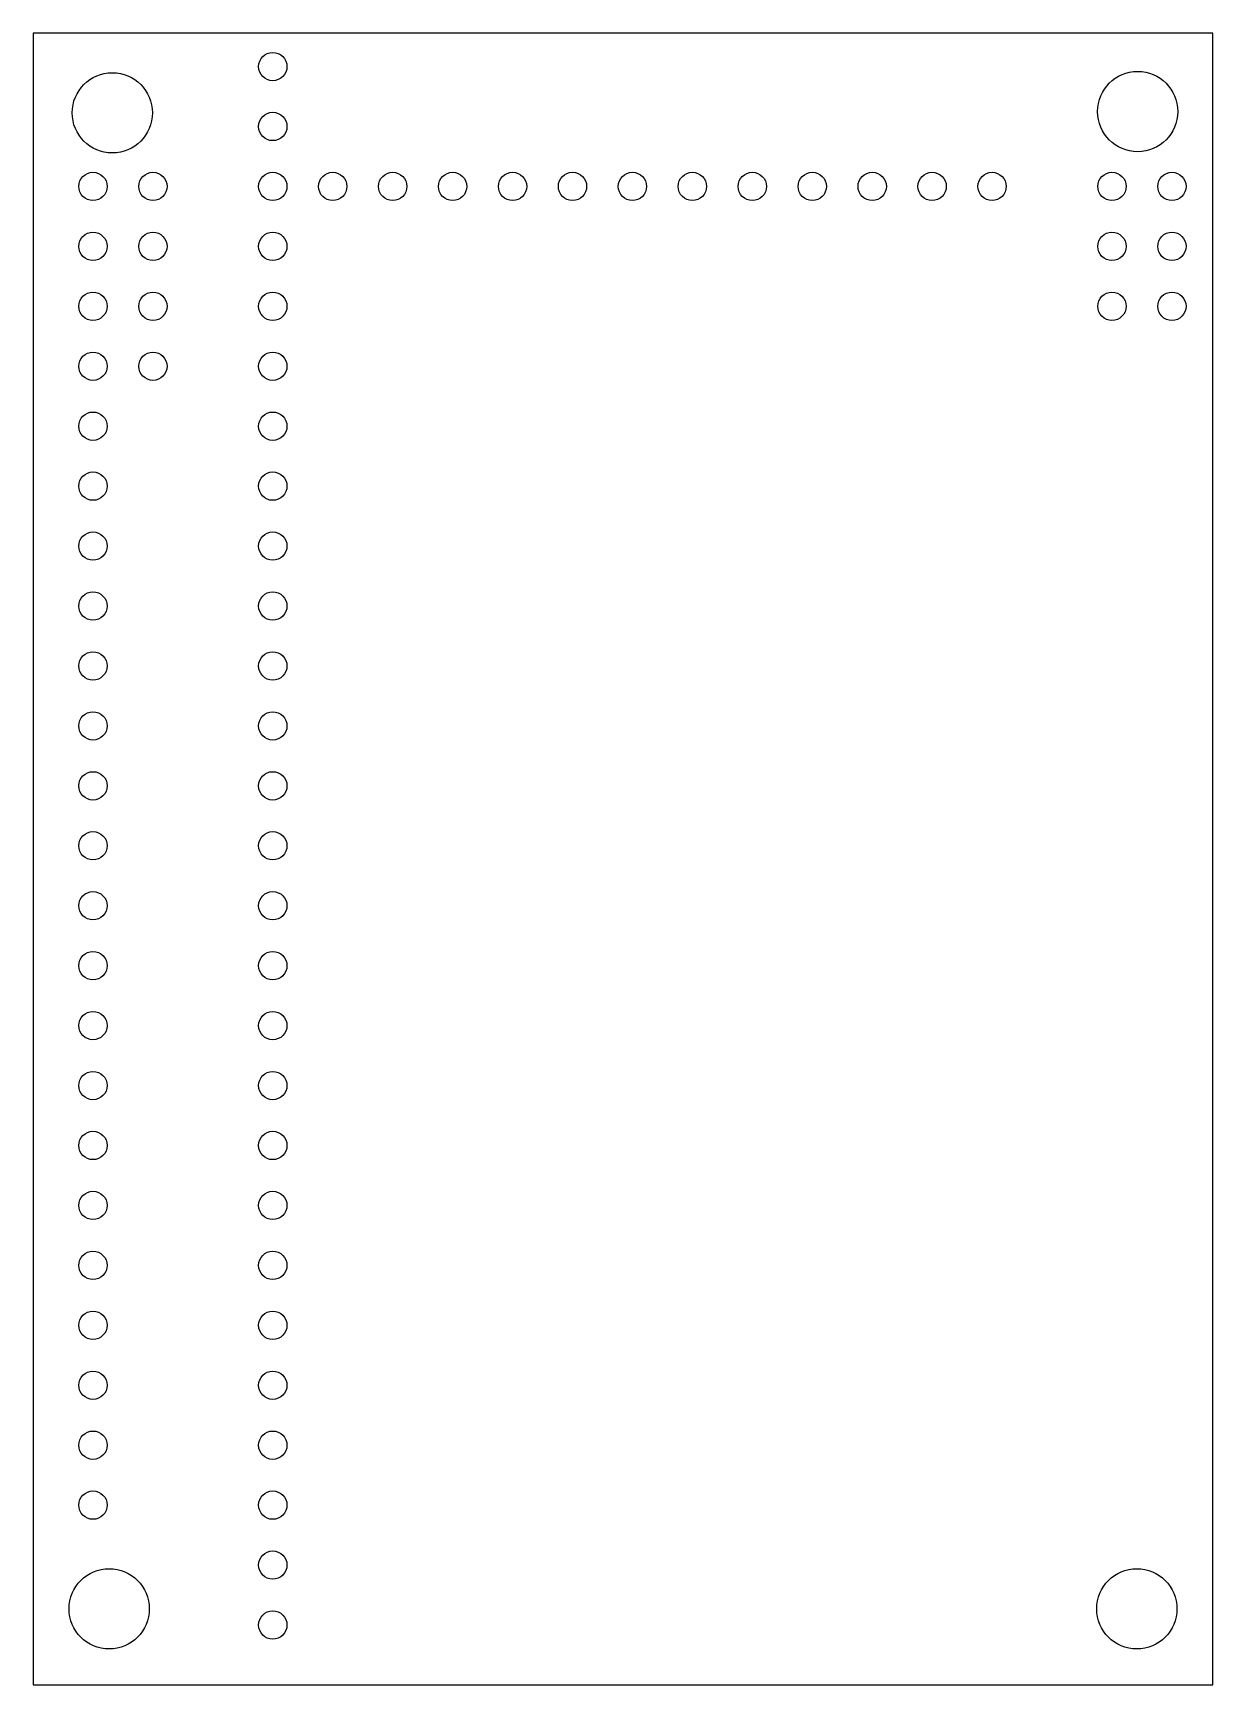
# Model space of a CAD drawing. Header units: millimetres. Extents: x 0 to 50, y 0 to 70.
import ezdxf

# ---------------------------------------------------------------- set-up
doc = ezdxf.new("R2010")
doc.units = ezdxf.units.MM
doc.layers.get('0').update_dxf_attribs({"lineweight": 25})

msp = doc.modelspace()

# ---------------------------------------------------------------- linework, layer by layer
for p, q in [((50, 70), (0, 70)), ((0, 70), (0, 0)), ((50, 0), (50, 70)), ((0, 0), (50, 0))]:
    msp.add_line(p, q)
for centre, radius in [((10.16, 68.58), 0.6), ((3.359, 66.618), 1.7), ((46.809, 66.672), 1.7), ((10.16, 66.04), 0.6), ((2.54, 63.5), 0.6), ((5.08, 63.5), 0.6), ((10.16, 63.5), 0.6), ((12.7, 63.5), 0.6), ((15.24, 63.5), 0.6), ((17.78, 63.5), 0.6), ((20.32, 63.5), 0.6), ((22.86, 63.5), 0.6), ((25.4, 63.5), 0.6), ((27.94, 63.5), 0.6), ((30.48, 63.5), 0.6), ((33.02, 63.5), 0.6), ((35.56, 63.5), 0.6), ((38.1, 63.5), 0.6), ((40.64, 63.5), 0.6), ((45.72, 63.5), 0.6), ((48.26, 63.5), 0.6), ((2.54, 60.96), 0.6), ((5.08, 60.96), 0.6), ((10.16, 60.96), 0.6), ((45.72, 60.96), 0.6), ((48.26, 60.96), 0.6), ((2.54, 58.42), 0.6), ((5.08, 58.42), 0.6), ((10.16, 58.42), 0.6), ((45.72, 58.42), 0.6), ((48.26, 58.42), 0.6), ((2.54, 55.88), 0.6), ((5.08, 55.88), 0.6), ((10.16, 55.88), 0.6), ((2.54, 53.34), 0.6), ((10.16, 53.34), 0.6), ((2.54, 50.8), 0.6), ((10.16, 50.8), 0.6), ((2.54, 48.26), 0.6), ((10.16, 48.26), 0.6), ((2.54, 45.72), 0.6), ((10.16, 45.72), 0.6), ((2.54, 43.18), 0.6), ((10.16, 43.18), 0.6), ((2.54, 40.64), 0.6), ((10.16, 40.64), 0.6), ((2.54, 38.1), 0.6), ((10.16, 38.1), 0.6), ((2.54, 35.56), 0.6), ((10.16, 35.56), 0.6), ((2.54, 33.02), 0.6), ((10.16, 33.02), 0.6), ((2.54, 30.48), 0.6), ((10.16, 30.48), 0.6), ((2.54, 27.94), 0.6), ((10.16, 27.94), 0.6), ((2.54, 25.4), 0.6), ((10.16, 25.4), 0.6), ((2.54, 22.86), 0.6), ((10.16, 22.86), 0.6), ((2.54, 20.32), 0.6), ((10.16, 20.32), 0.6), ((2.54, 17.78), 0.6), ((10.16, 17.78), 0.6), ((2.54, 15.24), 0.6), ((10.16, 15.24), 0.6), ((2.54, 12.7), 0.6), ((10.16, 12.7), 0.6), ((2.54, 10.16), 0.6), ((10.16, 10.16), 0.6), ((2.54, 7.62), 0.6), ((10.16, 7.62), 0.6), ((10.16, 5.08), 0.6), ((3.226, 3.226), 1.7), ((46.774, 3.226), 1.7), ((10.16, 2.54), 0.6)]:
    msp.add_circle(centre, radius)

doc.saveas('drawing.dxf')
